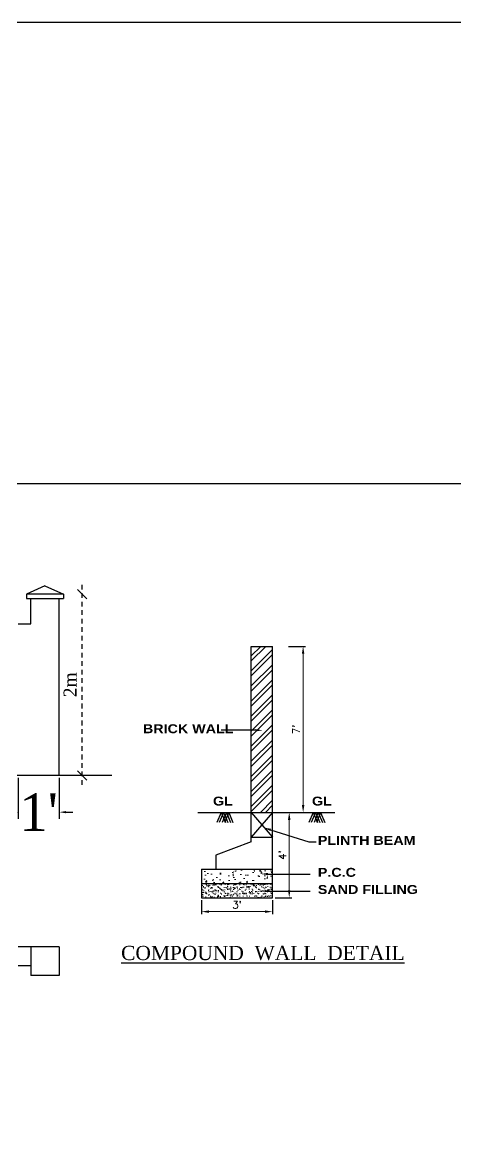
# Model space of a CAD drawing. Header units: metres. Extents: x 98347 to 98865, y -7394 to -7177.
# Drawn here: x 98392.28 to 98403.69, y -7206.01 to -7176.61 of the extents above; entities that cross this region are included whole.
import ezdxf

# ---------------------------------------------------------------- set-up
doc = ezdxf.new("R2010")
doc.units = ezdxf.units.M
doc.header["$LTSCALE"] = 0.5
doc.header["$MEASUREMENT"] = 0
doc.header["$PDMODE"] = 66
doc.linetypes.add('HIDDEN', pattern=[0.375, 0.25, -0.125])
doc.linetypes.add('HIDDEN2', pattern=[4.7624999999999975, 3.174999999999998, -1.587499999999999])
doc.layers.get('0').update_dxf_attribs({"color": 30, "lineweight": 40})
for name, color, linetype, lineweight in [('DIM', 5, 'Continuous', 25), ('HAT', 8, 'Continuous', 18), ('ROAD', 7, 'Continuous', 30), ('TEXT', 11, 'Continuous', 30), ('walls', 20, 'Continuous', 30)]:
    doc.layers.add(name, color=color, linetype=linetype, lineweight=lineweight)
doc.layers.add('Txt', color=3, linetype='Continuous')
doc.styles.add('RD', font='romand.shx')
doc.styles.add('RS1', font='arial.ttf', dxfattribs={"width": 0.75, "height": 1.199999999999999})
doc.styles.add('RT', font='romantic.ttf')
doc.styles.get("Standard").update_dxf_attribs({"font": 'times.ttf'})
doc.styles.add('STYLE4', font='', dxfattribs={"height": 5})
doc.styles.get('STYLE4').set_extended_font_data('Arial Black')
doc.dimstyles.new('DIM-100', dxfattribs={"dimscale": 1.5, "dimtxt": 0.6, "dimasz": 0.25, "dimexe": 0, "dimexo": 0, "dimgap": 0.15, "dimtad": 1, "dimrnd": 0.005, "dimzin": 0, "dimdsep": 46, "dimtxsty": 'RS1', "dimblk": 'ARCHTICK', "dimcen": 0.25, "dimdle": 0.25, "dimclrd": 9, "dimclre": 9, "dimclrt": 4, "dimadec": 0, "dimazin": 0, "dimtfac": 1, "dimtix": 1, "dimtmove": 1, "dimatfit": 3, "dimldrblk": 'OPEN90', "dimfxl": 0, "dimtolj": 1, "dimtzin": 0, "dimarcsym": 0})
doc.dimstyles.get("Standard").update_dxf_attribs({"dimtxt": 0.18, "dimasz": 0.18, "dimexe": 0.18, "dimexo": 0.0625, "dimgap": 0.09, "dimtad": 0, "dimtih": 1, "dimtoh": 1, "dimdec": 4, "dimzin": 0, "dimdsep": 46, "dimlunit": 4, "dimtxsty": 'Standard', "dimcen": 0.09, "dimadec": 0, "dimazin": 0, "dimtfac": 1, "dimtdec": 4, "dimtofl": 0, "dimtmove": 0, "dimatfit": 3, "dimfxl": 0, "dimtolj": 1, "dimtzin": 0, "dimarcsym": 0})

# ---------------------------------------------------------------- blocks, each defined once
blk = doc.blocks.new('*D7')
at = {"layer": 'Defpoints', "color": 0}
for p in [(91951.46060199667, -1583.316812071951), (91976.31310274413, -1583.316812071951), (91951.46060199667, -1718.278024989291)]:
    blk.add_point(p, dxfattribs=at)
at = {"layer": 'DIM', "color": 12, "lineweight": -2}
for p, q in [((91964.31310274413, -1583.316812071951), (91978.31310274413, -1583.316812071951)), ((91964.31310274413, -1718.278024989291), (91978.31310274413, -1718.278024989291))]:
    blk.add_line(p, q, dxfattribs=at)
at = {"layer": 'DIM', "color": 12, "lineweight": 15}
blk.add_line((91976.31310274413, -1712.278024989291), (91976.31310274413, -1589.316812071951), dxfattribs=at)
at = {"layer": 'DIM', "color": 12}
for points in [[(91975.31310274413, -1589.316812071951), (91977.31310274413, -1589.316812071951), (91976.31310274413, -1583.316812071951)], [(91975.31310274413, -1712.278024989291), (91977.31310274413, -1712.278024989291), (91976.31310274413, -1718.278024989291)]]:
    blk.add_solid(points, dxfattribs=at)
at = {"layer": 'DIM', "color": 3, "insert": (91970.74167417269, -1650.797418530606), "char_height": 6, "attachment_point": 5, "rotation": 90, "style": 'RD'}
blk.add_mtext("7'", dxfattribs=at)
blk = doc.blocks.new('*D8')
at = {"layer": 'Defpoints', "color": 0}
for p in [(91951.46060199667, -1718.278024989291), (91965.01860574953, -1718.278024989291), (91951.46060199667, -1787.533024989354)]:
    blk.add_point(p, dxfattribs=at)
at = {"layer": 'DIM', "color": 12, "lineweight": -2}
for p, q in [((91953.46060199667, -1718.278024989291), (91967.01860574953, -1718.278024989291)), ((91953.46060199667, -1787.533024989354), (91967.01860574953, -1787.533024989354))]:
    blk.add_line(p, q, dxfattribs=at)
at = {"layer": 'DIM', "color": 12, "lineweight": 15}
blk.add_line((91965.01860574953, -1781.533024989354), (91965.01860574953, -1724.278024989291), dxfattribs=at)
at = {"layer": 'DIM', "color": 12}
for points in [[(91964.01860574953, -1724.278024989291), (91966.01860574953, -1724.278024989291), (91965.01860574953, -1718.278024989291)], [(91964.01860574953, -1781.533024989354), (91966.01860574953, -1781.533024989354), (91965.01860574953, -1787.533024989354)]]:
    blk.add_solid(points, dxfattribs=at)
at = {"layer": 'DIM', "color": 3, "insert": (91959.44717717807, -1752.905524989308), "char_height": 6, "attachment_point": 5, "rotation": 90, "style": 'RD'}
blk.add_mtext("4'", dxfattribs=at)
blk = doc.blocks.new('*D9')
at = {"layer": 'Defpoints', "color": 0}
for p in [(91893.74810199664, -1787.533024989354), (91951.46060199667, -1787.533024989354), (91893.74810199664, -1798.895877366665)]:
    blk.add_point(p, dxfattribs=at)
at = {"layer": 'DIM', "color": 12, "lineweight": -2}
for p, q in [((91893.74810199664, -1789.533024989354), (91893.74810199664, -1800.895877366665)), ((91951.46060199667, -1789.533024989354), (91951.46060199667, -1800.895877366665))]:
    blk.add_line(p, q, dxfattribs=at)
at = {"layer": 'DIM', "color": 12, "lineweight": 15}
blk.add_line((91945.4606019967, -1798.895877366665), (91899.74810199664, -1798.895877366665), dxfattribs=at)
at = {"layer": 'DIM', "color": 12}
for points in [[(91899.74810199664, -1797.895877366665), (91899.74810199664, -1799.895877366665), (91893.74810199664, -1798.895877366665)], [(91945.4606019967, -1797.895877366665), (91945.4606019967, -1799.895877366665), (91951.46060199667, -1798.895877366665)]]:
    blk.add_solid(points, dxfattribs=at)
at = {"layer": 'DIM', "color": 3, "insert": (91922.60435199668, -1793.324448795237), "char_height": 6, "attachment_point": 5, "style": 'RD'}
blk.add_mtext("3'", dxfattribs=at)
blk = doc.blocks.new('*D47')
at = {"color": 0, "lineweight": -2}
for p, q in [((17724.26903381292, -7940.789210446482), (17724.26903381292, -7941.884001426259)), ((17725.36228028702, -7940.789210446482), (17725.36228028702, -7941.884001426259)), ((17724.08903381292, -7941.704001426258), (17723.90903381292, -7941.704001426258)), ((17725.54228028702, -7941.704001426258), (17725.72228028702, -7941.704001426258))]:
    blk.add_line(p, q, dxfattribs=at)
at = {"color": 0}
for points in [[(17724.08903381292, -7941.674001426259), (17724.08903381292, -7941.734001426258), (17724.26903381292, -7941.704001426258)], [(17725.54228028702, -7941.674001426259), (17725.54228028702, -7941.734001426258), (17725.36228028702, -7941.704001426258)]]:
    blk.add_solid(points, dxfattribs=at)
at = {"layer": 'Defpoints', "color": 0}
for p in [(17724.26903381292, -7940.726710446482), (17725.36228028702, -7940.726710446482), (17725.36228028702, -7941.704001426258)]:
    blk.add_point(p, dxfattribs=at)
at = {"color": 0, "insert": (17724.81565704997, -7941.704001426258), "char_height": 1, "attachment_point": 5}
blk.add_mtext("\\A1;1'", dxfattribs=at)
blk = doc.blocks.new('_Oblique')
at = {"color": 0, "linetype": 'ByBlock', "lineweight": -2}
blk.add_line((-0.5, -0.5), (0.5, 0.5), dxfattribs=at)
blk = doc.blocks.new('*D48')
at = {"color": 4, "linetype": 'HIDDEN'}
blk.add_line((17725.97366834682, -7940.976710446482), (17725.97366834682, -7935.655213271859), dxfattribs=at)
at = {"layer": 'Defpoints', "color": 0}
for p in [(17725.36228028702, -7935.905213271858), (17725.97366834682, -7935.905213271858), (17725.36228028702, -7940.726710446482)]:
    blk.add_point(p, dxfattribs=at)
at = {"color": 4, "xscale": 0.25, "yscale": 0.25, "zscale": 0.25}
for p, rotation in [((17725.97366834682, -7935.905213271858), 90), ((17725.97366834682, -7940.726710446482), 270)]:
    blk.add_blockref('_Oblique', p, dxfattribs=dict(at, rotation=rotation))
at = {"color": 3, "insert": (17725.65108990207, -7938.315961859167), "char_height": 0.34375, "attachment_point": 5, "rotation": 90}
blk.add_mtext('\\A1;2m', dxfattribs=at)
blk = doc.blocks.new('_ArchTick')
at = {"color": 0, "const_width": 0.15}
blk.add_lwpolyline([(-0.5, -0.5), (0.5, 0.5)], dxfattribs=at)
blk = doc.blocks.new('_Open90')
at = {"layer": 'ROAD', "color": 0, "linetype": 'HIDDEN2', "lineweight": -2}
for p, q in [((0, 0), (-1, 0)), ((-0.5, 0.5), (0, 0)), ((0, 0), (-0.5, -0.5))]:
    blk.add_line(p, q, dxfattribs=at)
blk = doc.blocks.new('7')
at = {"layer": 'HAT'}
h = blk.add_hatch(dxfattribs=at)
h.set_pattern_fill('ANSI32', color=256, scale=23.08500000002096, style=0)
h.set_pattern_definition([(45, (1939.758631001838, -102.2319179535443), (-6.121335016389848, 6.121335016389848), []), (45, (1943.839521005924, -102.2319179535443), (-6.121335016389848, 6.121335016389848), [])])
h.paths.add_polyline_path([(123.1064511823206, 254.9295302638857), (105.7927011823049, 254.9295302638857), (105.7927011823049, 119.9683173465455), (123.1064511823206, 119.9683173465455)])
h = blk.add_hatch(dxfattribs=at)
h.set_pattern_fill('AR-CONC', color=256, scale=1.923750000001745, style=0)
h.set_pattern_definition([(50, (-1398.3896783417, 61.04000531063502), (13.79829276279452, -1.207194196728769), [1.442812500001309, -15.8709375000144]), (355, (-1398.3896783417, 61.04000531063502), (-2.669228780382509, 14.47029617206711), [1.154250000001047, -12.69675000001152]), (100.4513999999999, (-1397.239820647693, 60.93940588238183), (11.12907423073359, 13.26309319040963), [1.22620190512611, -13.48822137961222]), (46.18419999999999, (-1398.3896783417, 64.88750531063852), (20.53104967295447, -3.184172038157373), [2.164218750001964, -23.80640625002161]), (96.63559999999995, (-1396.678757709771, 64.62215656722401), (17.9805737980095, 18.73959254146426), [1.839302915401659, -20.23232883751822]), (351.1842000000001, (-1398.3896783417, 64.88750531063852), (17.98055916952447, 18.73960658531794), [1.731375000001571, -19.04512500001729]), (21, (-1396.465928341698, 63.92563031063764), (11.48299941513933, -7.745380909181486), [1.442812500001309, -15.8709375000144]), (326, (-1396.465928341698, 63.92563031063764), (4.680778697845673, 13.9500739916015), [1.154250000001047, -12.69675000001152]), (71.45140000000002, (-1395.509012134367, 63.28018129021074), (16.16378281735108, 6.20468043046334), [1.226201905126113, -13.48822137961224]), (37.50000000000001, (-1398.3896783417, 61.04000531063502), (0.2339252166665916, 6.404045513085668), [0, -12.54285000001138, 0, -12.8891250000117, 0, -12.74484375001157]), (7.499999999999999, (-1398.3896783417, 61.04000531063502), (5.060800226547923, 7.587495307343793), [0, -7.34872500000667, 0, -12.25428750001112, 0, -4.857468750004409]), (327.5, (-1402.679640841699, 61.04000531063502), (10.26940911587604, -0.4338993449905252), [0, -4.809375000004366, 0, -15.00525000001362, 0, -19.91081250001807]), (317.5, (-1404.603390841716, 61.04000531063502), (11.21904393273434, 1.925769597619705), [0, -6.252187500005674, 0, -9.965025000009042, 0, -14.13956250001283])])
h.paths.add_polyline_path([(65.39395118226821, 73.79831734650361), (65.39395118226821, 62.25581734649313), (123.1064511823206, 62.25581734649313), (123.1064511823206, 73.79831734650361)])
h = blk.add_hatch(dxfattribs=at)
h.set_pattern_fill('AR-SAND', color=256, scale=1.923750000001745, style=0)
h.set_pattern_definition([(37.50000000000001, (-1398.3896783417, 61.04000531063502), (-0.1211834726634687, 3.706727225642428), [0, -2.924100000002654, 0, -3.270375000002968, 0, -3.126093750002837]), (7.499999999999999, (-1398.3896783417, 61.04000531063502), (3.40460793676188, 5.429103492990638), [0, -1.577475000001428, 0, -2.635537500002392, 0, -1.009968750000915]), (327.5, (-1400.755890841712, 61.04000531063502), (5.990830406549875, 0.0108866042417453), [0, -0.9618750000008732, 0, -3.462750000003143, 0, -4.520812500004104]), (317.5, (-1400.755890841712, 61.04000531063502), (5.783036055551197, 1.688428368043791), [0, -0.4809375000004368, 0, -2.27002500000206, 0, -2.597062500002357])])
h.paths.add_polyline_path([(65.39395118226821, 62.25581734649313), (65.39395118226821, 50.71331734648264), (123.1064511823206, 50.71331734648264), (123.1064511823206, 62.25581734649313)])
for p, q in [((105.7927011823049, 96.13286328526371), (105.7927011823049, 254.9295302638857)), ((105.7927011823049, 254.9295302638857), (123.1064511823206, 254.9295302638857)), ((123.1064511823206, 119.9683173465455), (123.1064511823206, 254.9295302638857)), ((109.3813664974877, 186.7435125151896), (81.35215191166208, 186.7435125151896)), ((62.29779170767869, 119.9683173465455), (105.7927011823049, 119.9683173465455)), ((81.3242082050565, 119.9683173465455), (77.86827762771281, 111.8671829730992)), ((83.24416827831008, 119.9683173465455), (79.78823770096642, 111.8671829730992)), ((81.3242082050565, 119.9683173465455), (84.78013878240019, 111.8671829730992)), ((85.54812607234635, 119.9683173465455), (82.09219549500266, 111.8671829730992)), ((83.24416827831008, 119.9683173465455), (86.70009885565375, 111.8671829730992)), ((87.46808614559995, 119.9683173465455), (84.01215556825626, 111.8671829730992)), ((85.54812607234635, 119.9683173465455), (89.00405664969006, 111.8671829730992)), ((87.46808614559995, 119.9683173465455), (90.92401672294365, 111.8671829730992)), ((123.1064511823206, 119.9683173465455), (105.7927011823049, 99.7689423465272)), ((105.7927011823049, 119.9683173465455), (123.1064511823206, 99.7689423465272)), ((105.7927011823049, 119.9683173465455), (123.1064511823206, 119.9683173465455)), ((123.1064511823206, 50.71331734648264), (123.1064511823206, 119.9683173465455)), ((123.1064511823206, 119.9683173465455), (173.609692232334, 119.9683173465455)), ((156.0703464150719, 119.9683173465455), (152.6144158377283, 111.8671829730992)), ((157.9903064883256, 119.9683173465455), (154.5343759109819, 111.8671829730992)), ((156.0703464150719, 119.9683173465455), (159.5262769924156, 111.8671829730992)), ((160.2942642823618, 119.9683173465455), (156.8383337050181, 111.8671829730992)), ((157.9903064883256, 119.9683173465455), (161.4462370656692, 111.8671829730992)), ((162.2142243556154, 119.9683173465455), (158.7582937782717, 111.8671829730992)), ((160.2942642823618, 119.9683173465455), (163.7501948597055, 111.8671829730992)), ((162.2142243556154, 119.9683173465455), (165.6701549329591, 111.8671829730992)), ((121.4770842667203, 105.8431302993485), (152.7021026673319, 96.17337623689308)), ((105.7927011823049, 96.13286328526371), (76.93645118227869, 85.34081734651409)), ((105.7927011823049, 99.7689423465272), (123.1064511823206, 99.7689423465272)), ((152.7021026673319, 96.17337623689308), (158.4733526673371, 96.17337623689308)), ((76.93645118227869, 85.34081734651409), (76.93645118227869, 73.79831734650361)), ((65.39395118226821, 73.79831734650361), (123.1064511823206, 73.79831734650361)), ((65.39395118226821, 73.79831734650361), (65.39395118226821, 50.71331734648264)), ((119.4948861766606, 69.94370704661196), (153.641448676688, 69.94370704661196)), ((65.39395118226821, 62.25581734649313), (123.1064511823206, 62.25581734649313)), ((119.4948861766606, 55.99651954659929), (153.641448676688, 55.99651954659929)), ((65.39395118226821, 50.71331734648264), (123.1064511823206, 50.71331734648264))]:
    blk.add_line(p, q)
for points in [[(109.3813664974877, 187.7053875151905), (109.3813664974877, 185.7816375151888), (115.152616497493, 186.7435125151896)], [(121.192542777746, 104.9243051491285), (121.7616257556947, 106.7619554495686), (115.9641333653999, 107.5503792332092)], [(119.4948861766606, 68.98183204661107), (119.4948861766606, 70.90558204661285), (113.7236361766554, 69.94370704661196)], [(119.4948861766606, 55.03464454659844), (119.4948861766606, 56.95839454660017), (113.7236361766554, 55.99651954659929)]]:
    blk.add_solid(points)
at = {"layer": 'TEXT'}
for s, height, style, p in [('BRICK WALL', 7.271775000003593, 'STYLE4', (17.74317249329761, 184.3568482406699)), ('GL', 7.271775000003593, 'STYLE4', (74.6870257264527, 125.5571422964349)), ('GL', 7.271775000003593, 'STYLE4', (155.1431848559441, 125.5571422964349)), ('PLINTH BEAM', 7.271775000003593, 'STYLE4', (159.9191213542944, 93.6281318227302)), ('P.C.C', 7.271775000003593, 'STYLE4', (159.9191213542944, 67.65750682270664)), ('SAND FILLING', 7.271775000003593, 'STYLE4', (159.9191213542944, 53.71031932269398)), ('%%uCOMPOUND  WALL  DETAIL', 11.54250000001048, 'RT', (0, 0))]:
    blk.add_text(s, height=height, dxfattribs=dict(at, style=style)).set_placement(p)
at = {"layer": 'DIM'}
for base, p1, p2, text, override, picture, middle in [((147.9589519297586, 254.9295302638857), (123.1064511823206, 119.9683173465455), (123.1064511823206, 254.9295302638857), "7'", {"dimscale": 2, "dimtxt": 3, "dimasz": 3, "dimexe": 1, "dimexo": 1, "dimgap": 1, "dimtad": 1, "dimtih": 0, "dimlfac": 4, "dimzin": 8, "dimlunit": 4, "dimtxsty": 'RD', "dimcen": 0.09375, "dimclrd": 12, "dimclre": 12, "dimclrt": 3, "dimtmove": 2}, '*D7', (142.3875233583239, 187.4489238052303)), ((136.6644549351476, 119.9683173465455), (123.1064511823206, 50.71331734648264), (123.1064511823206, 119.9683173465455), "4'", {"dimscale": 2, "dimtxt": 3, "dimasz": 3, "dimexe": 1, "dimexo": 1, "dimgap": 1, "dimtih": 0, "dimtoh": 0, "dimrnd": 0.5, "dimzin": 8, "dimlunit": 4, "dimpost": '\\X', "dimtxsty": 'RD', "dimclrd": 12, "dimclre": 12, "dimclrt": 3}, '*D8', (131.0930263637128, 85.34081734652887))]:
    dim = blk.add_linear_dim(base=base, p1=p1, p2=p2, angle=90, text=text, dimstyle='Standard', override=override, dxfattribs=at)
    dim.commit()
    dim.dimension.update_dxf_attribs({"geometry": picture, "text_midpoint": middle, "insert": (-91828.35415081435, 1838.246342335837)})
dim = blk.add_linear_dim(base=(65.39395118226821, 39.3504649691713), p1=(123.1064511823206, 50.71331734648264), p2=(65.39395118226821, 50.71331734648264), text="3'", dimstyle='Standard', override={"dimscale": 2, "dimtxt": 3, "dimasz": 3, "dimexe": 1, "dimexo": 1, "dimgap": 1, "dimtih": 0, "dimtoh": 0, "dimrnd": 0.5, "dimzin": 8, "dimlunit": 4, "dimpost": '\\X', "dimtxsty": 'RD', "dimclrd": 12, "dimclre": 12, "dimclrt": 3}, dxfattribs=at)
dim.commit()
dim.dimension.update_dxf_attribs({"geometry": '*D9', "text_midpoint": (94.2502011822944, 44.92189354059997), "insert": (-91828.35415081435, 1838.246342335837)})
blk = doc.blocks.new('EHTHTEH')
at = {"layer": 'walls'}
for p, q in [((17724.98384881395, -7935.680957589463), (17724.4932895092, -7935.905213271858)), ((17724.98384881395, -7935.680957589463), (17725.47440811872, -7935.905213271858)), ((17725.47440811872, -7935.905213271858), (17724.4932895092, -7935.905213271858)), ((17724.4932895092, -7935.905213271858), (17724.4932895092, -7936.01734111332)), ((17725.47440811872, -7935.905213271858), (17725.47440811872, -7936.01734111332)), ((17724.4932895092, -7936.01734111332), (17725.47440811872, -7936.01734111332)), ((17724.60541737377, -7936.690108160767), (17724.60541737377, -7936.01734111332)), ((17725.36228028702, -7940.726710446482), (17725.36228028702, -7936.01734111332)), ((17724.26903381292, -7936.690108160767), (17724.60541737377, -7936.690108160767)), ((17726.76613679903, -7940.726710446482), (17708.55371555169, -7940.726710446482)), ((17725.36228025414, -7945.289856863422), (17724.26903381292, -7945.289856863422)), ((17724.60541734088, -7945.289856863422), (17724.60541734088, -7946.046719792091)), ((17725.36228025414, -7945.289856863422), (17725.36228025414, -7946.046719792091)), ((17724.60541734088, -7945.794432149201), (17724.26903381292, -7945.794432149201)), ((17725.36228025414, -7946.046719792091), (17724.60541734088, -7946.046719792091))]:
    blk.add_line(p, q, dxfattribs=at)
at = {"layer": 'Txt', "color": 2, "xscale": 0.0327353043539915, "yscale": 0.0327353043539915, "zscale": 0.0327353043539915}
blk.add_blockref('7', (17727.00939415245, -7945.638852650395), dxfattribs=at)
at = {"color": 1}
dim = blk.add_linear_dim(base=(17725.97366834682, -7935.905213271858), p1=(17725.36228028702, -7940.726710446482), p2=(17725.36228028702, -7935.905213271858), angle=90, text='2m', dimstyle='DIM-100', override={"dimscale": 1, "dimfxl": 3, "dimarcsym": 1}, dxfattribs=at)
dim.commit()
dim.dimension.update_dxf_attribs({"geometry": '*D48', "text_midpoint": (17725.65108990207, -7938.315961859167)})
at = {"color": 8}
dim = blk.add_linear_dim(base=(17725.36228028702, -7941.704001426258), p1=(17724.26903381292, -7940.726710446482), p2=(17725.36228028702, -7940.726710446482), text="1'", dimstyle='Standard', override={"dimtxt": 1}, dxfattribs=at)
dim.commit()
dim.dimension.update_dxf_attribs({"geometry": '*D47', "text_midpoint": (17724.81565704997, -7941.704001426258)})

msp = doc.modelspace()

# ---------------------------------------------------------------- linework, layer by layer
at = {"layer": 'DIM'}
for points in [[(98346.68890269223, -7176.609933436767), (98695.04518599351, -7176.609933436767), (98695.04518599351, -7393.764464740741), (98346.68890269223, -7393.764464740741)], [(98372.71309387039, -7188.759640079506), (98506.76278222408, -7188.759640079506), (98506.76278222408, -7378.344199322526), (98372.71309387039, -7378.344199322526)]]:
    msp.add_lwpolyline(points, close=True, dxfattribs=at)

# ---------------------------------------------------------------- block references
at = {"layer": 'DIM', "xscale": 0.9900000000052384, "yscale": 0.9900000000052384, "zscale": 0.9900000000052384}
msp.add_blockref('EHTHTEH', (80845.13916354837, 664.8757507346454), dxfattribs=at)

doc.saveas('drawing.dxf')
